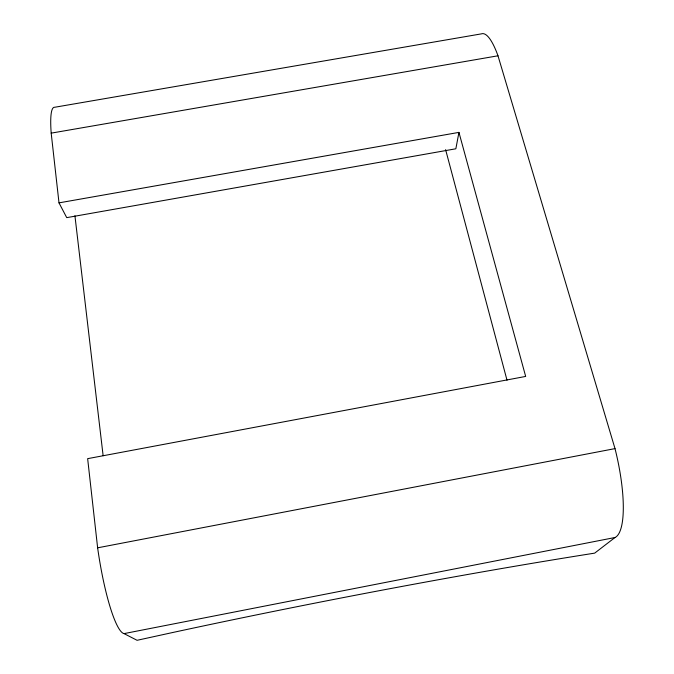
<?xml version="1.0" encoding="UTF-8"?>
<svg xmlns="http://www.w3.org/2000/svg" width="674" height="674" viewBox="0 0 674 674"><rect width="100%" height="100%" fill="white"/><g stroke="black" fill="none" stroke-linecap="round" stroke-linejoin="round"><path stroke-width="1.01" d="M458.943 132.382L455.851 148.786L66.734 217.643L59 202.866L51.19 133.14A72.927 10.894 78.2 0 1 54.653 107.267L481.404 33.869A71.562 16.715 81.9 0 1 497.993 55.79L615.008 448.614A81.95 21.72 76.7 0 1 615.008 537.507L594.679 553.127A625.337 46.649 -11.2 0 0 173.024 632.439L137.075 640.3L124.041 633.611A83.728 14.23 81.4 0 1 97.629 547.819L87.645 458.657L525.669 376.429L458.943 132.382L59 202.866M124.041 633.611L615.008 537.507M97.629 547.819L615.008 448.614M51.19 133.14L497.993 55.79M445.607 149.636L507.016 380.212M74.924 215.747L103.13 455.717"/></g></svg>
